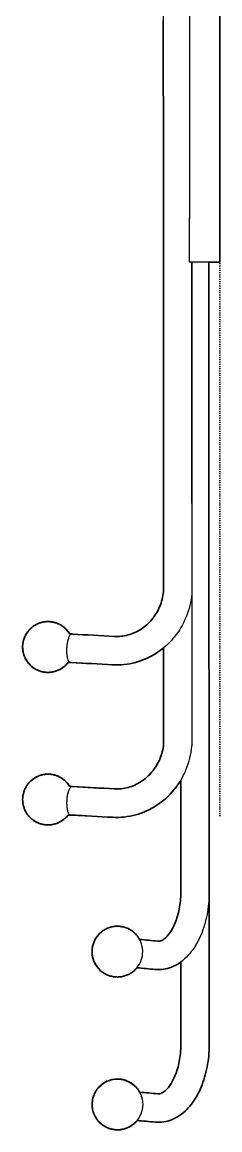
# Model space of a CAD drawing. Header units: millimetres. Extents: x 43 to 2212, y -454 to 621.
# Drawn here: x 250 to 348, y -451 to 94 of the extents above; entities that cross this region are included whole.
import ezdxf

# ---------------------------------------------------------------- set-up
doc = ezdxf.new("R2010")
doc.units = ezdxf.units.MM
doc.linetypes.add('Dots', pattern=[1, 0, -1])
doc.layers.add('Blocks', color=7, linetype='Continuous')
for name, color, linetype, lineweight, true_color in [('Blocks$Inner', 7, 'Continuous', 25, 0x007f00), ('Blocks$Outline', 7, 'Continuous', 35, 0xff3f3f), ('Groud', 7, 'Dots', 25, 0x243775)]:
    doc.layers.add(name, color=color, linetype=linetype, lineweight=lineweight, true_color=true_color)

# ---------------------------------------------------------------- blocks, each defined once
blk = doc.blocks.new('Coat Tree Wall Rack Left')
at = {"layer": 'Blocks$Inner'}
for p, q in [((-27.87, 12.96), (-27.78, -180.28)), ((-14.99, -17.91), (-15, 3.76)), ((-5.29, -406.09), (-5.45, -18.13)), ((-0.19, -18.12), (-2.68, -18.13)), ((0.01, -16.92), (0.01, -17.92)), ((-73.07, -201.01), (-73.83, -200.97)), ((-52.15, -202.27), (-72.98, -201.12)), ((-27.77, -207.88), (-27.75, -255.3)), ((-74.61, -215.15), (-73.86, -215.19)), ((-73.8, -276.04), (-73.05, -276.08)), ((-19.34, -273.14), (-19.31, -330.41)), ((-73.82, -290.26), (-74.57, -290.22)), ((-5.31, -330.83), (-5.32, -331.04)), ((-30.62, -352.24), (-39.59, -351.4)), ((-19.3, -362.51), (-19.28, -405.46)), ((-31.93, -366.18), (-40.9, -365.33)), ((-5.29, -406.09), (-5.28, -405.88)), ((-30.61, -427.36), (-39.58, -426.55)), ((-40.83, -440.5), (-31.86, -441.3))]:
    blk.add_line(p, q, dxfattribs=at)
for points in [[(-27.98, 266.87), (-27.95, 193.81), (-27.94, 165.05), (-27.91, 100.79), (-27.87, 20.8)], [(-15.06, 131.69), (-15.06, 123.19), (-15, 3.19)], [(0.01, -17.92), (0.01, -17.89), (-0.06, 131.71)], [(-27.91, 92.96), (-27.87, 20.79), (-27.78, -180.28)], [(-13.78, -256.36), (-13.75, -256.01), (-13.87, -18.12), (-13.78, -180.99), (-13.81, -181.34)], [(-52.92, -216.25), (-73.76, -215.09)], [(-52.12, -277.31), (-72.65, -276.2), (-72.96, -276.18)], [(-73.72, -290.16), (-73.41, -290.18), (-52.88, -291.29)]]:
    blk.add_lwpolyline(points, dxfattribs=at)
blk.add_circle((-50.52, -432.6), 12.5, dxfattribs=at)
at = {"layer": 'Blocks$Inner', "extrusion": (0, 0, -1)}
for centre, radius, start, end in [((0.19, -17.92), 0.2, 179.9738, 269.8601), ((84.78, -282.55), 12.5, 217.4957, 148.7261)]:
    blk.add_arc(centre, radius, start, end, dxfattribs=at)
at = {"layer": 'Blocks$Inner'}
for centre, start, end in [((-84.82, -207.47), 31.9984, 321.6755), ((-84.82, -207.47), 31.2259, 31.9984), ((-84.82, -207.47), 321.6755, 322.4479), ((-50.55, -357.39), 28.6828, 320.5712), ((-50.55, -357.39), 360, 28.6828), ((-50.55, -357.39), 320.5712, 0)]:
    blk.add_arc(centre, 12.5, start, end, dxfattribs=at)
for points, knots in [([(-5.45, -18.13), (-5.83, -18.13), (-6.2, -18.13), (-6.87, -18.13), (-7.17, -18.13), (-7.76, -18.13), (-8.05, -18.13), (-8.62, -18.13), (-8.9, -18.13), (-9.44, -18.13), (-9.7, -18.13), (-10.2, -18.12), (-10.44, -18.12), (-10.92, -18.12), (-11.15, -18.12), (-11.59, -18.12), (-11.8, -18.12), (-12.2, -18.12), (-12.39, -18.12), (-12.75, -18.12), (-12.92, -18.12), (-13.24, -18.12), (-13.39, -18.12), (-13.67, -18.12), (-13.79, -18.12), (-14.03, -18.12), (-14.13, -18.12), (-14.41, -18.12), (-14.56, -18.12), (-14.7, -18.11), (-14.73, -18.11), (-14.77, -18.11), (-14.78, -18.11), (-14.79, -18.11), (-14.8, -18.11), (-14.81, -18.11), (-14.81, -18.11), (-14.83, -18.11), (-14.83, -18.11), (-14.84, -18.11), (-14.85, -18.1), (-14.86, -18.1), (-14.87, -18.1), (-14.89, -18.09), (-14.9, -18.08), (-14.93, -18.06), (-14.93, -18.05), (-14.96, -18.03), (-14.97, -18), (-14.99, -17.95), (-14.99, -17.93), (-14.99, -17.91)], [389.480139, 389.480139, 389.480139, 389.480139, 389.562363, 389.562363, 389.631444, 389.631444, 389.701197, 389.701197, 389.770949, 389.770949, 389.84003, 389.84003, 389.909111, 389.909111, 389.978863, 389.978863, 390.048616, 390.048616, 390.117696, 390.117696, 390.186778, 390.186778, 390.256531, 390.256531, 390.326283, 390.326283, 390.395363, 390.395363, 390.534196, 390.534196, 390.603613, 390.603613, 390.638321, 390.638321, 390.655675, 390.655675, 390.664352, 390.664352, 390.667559, 390.667559, 390.668629, 390.668629, 390.670166, 390.670166, 390.671367, 390.671367, 390.671848, 390.671848, 390.672591, 390.672591, 390.673029, 390.673029, 390.673029, 390.673029]), ([(-27.78, -180.28), (-28.06, -182.81), (-28.71, -185.28), (-30.66, -189.9), (-31.96, -192.04), (-35.08, -195.8), (-36.9, -197.42), (-40.88, -199.99), (-43.05, -200.95), (-47.53, -202.15), (-49.85, -202.39), (-52.15, -202.27)], [193.24319, 193.24319, 193.24319, 193.24319, 193.544283, 193.544283, 193.845384, 193.845384, 194.146484, 194.146484, 194.447584, 194.447584, 194.748685, 194.748685, 194.748685, 194.748685]), ([(-13.81, -181.34), (-14.2, -185.23), (-15.15, -189.06), (-18.11, -196.27), (-20.11, -199.65), (-24.13, -204.55), (-25.87, -206.31), (-27.77, -207.88)], [496.7746022, 496.7746022, 496.7746022, 496.7746022, 497.0782895, 497.0782895, 497.3819767, 497.3819767, 497.5758364, 497.5758364, 497.5758364, 497.5758364]), ([(-73.83, -200.97), (-73.91, -200.96), (-73.99, -200.95), (-74.12, -200.9), (-74.17, -200.88), (-74.24, -200.84), (-74.25, -200.82), (-74.25, -200.82)], [0.7365486, 0.7365486, 0.7365486, 0.7365486, 0.8234392, 0.8234392, 0.9103297, 0.9103297, 0.9972202, 0.9972202, 0.9972202, 0.9972202]), ([(-74.25, -200.82), (-74.25, -200.82), (-74.24, -200.84), (-74.19, -200.89), (-74.16, -200.93), (-74.13, -200.99)], [0.9972202, 0.9972202, 0.9972202, 0.9972202, 1.0833479, 1.0833479, 1.1700477, 1.1700477, 1.1700477, 1.1700477]), ([(-27.77, -207.88), (-28.84, -208.77), (-29.96, -209.59), (-34.34, -212.46), (-37.88, -214.05), (-45.26, -216.05), (-49.11, -216.46), (-52.92, -216.25)], [497.5758364, 497.5758364, 497.5758364, 497.5758364, 497.685664, 497.685664, 497.9893513, 497.9893513, 498.2930386, 498.2930386, 498.2930386, 498.2930386]), ([(-74.91, -215.09), (-74.95, -215.14), (-74.98, -215.18), (-75.03, -215.23), (-75.05, -215.25), (-75.05, -215.25)], [64.7048304, 64.7048304, 64.7048304, 64.7048304, 64.7915303, 64.7915303, 64.8776579, 64.8776579, 64.8776579, 64.8776579]), ([(-75.05, -215.25), (-75.05, -215.25), (-75.03, -215.23), (-74.97, -215.2), (-74.91, -215.18), (-74.78, -215.15), (-74.69, -215.14), (-74.61, -215.15)], [64.8776579, 64.8776579, 64.8776579, 64.8776579, 64.9645485, 64.9645485, 65.051439, 65.051439, 65.1383295, 65.1383295, 65.1383295, 65.1383295]), ([(-27.75, -255.3), (-28.03, -257.83), (-28.67, -260.3), (-30.62, -264.93), (-31.92, -267.07), (-35.05, -270.83), (-36.87, -272.45), (-40.86, -275.03), (-43.02, -275.99), (-47.5, -277.2), (-49.82, -277.44), (-52.12, -277.31)], [47.419979, 47.419979, 47.419979, 47.419979, 47.721076, 47.721076, 48.022177, 48.022177, 48.323279, 48.323279, 48.62438, 48.62438, 48.925482, 48.925482, 48.925482, 48.925482]), ([(-19.34, -273.14), (-18.29, -271.4), (-17.37, -269.57), (-15.12, -264.08), (-14.17, -260.25), (-13.78, -256.36)], [94.8544214, 94.8544214, 94.8544214, 94.8544214, 95.0134204, 95.0134204, 95.3171076, 95.3171076, 95.3171076, 95.3171076]), ([(-74.1, -276.06), (-74.14, -276), (-74.17, -275.96), (-74.21, -275.9), (-74.22, -275.89), (-74.22, -275.89), (-74.21, -275.9), (-74.19, -275.92)], [61.5999901, 61.5999901, 61.5999901, 61.5999901, 61.6867362, 61.6867362, 61.7734822, 61.7734822, 61.8485971, 61.8485971, 61.8485971, 61.8485971]), ([(-74.19, -275.92), (-74.19, -275.92), (-74.18, -275.92), (-74.15, -275.94), (-74.09, -275.97), (-73.96, -276.02), (-73.88, -276.03), (-73.8, -276.04)], [61.8485971, 61.8485971, 61.8485971, 61.8485971, 61.8602282, 61.8602282, 61.9469742, 61.9469742, 62.0337203, 62.0337203, 62.0337203, 62.0337203]), ([(-52.88, -291.29), (-49.07, -291.5), (-45.22, -291.09), (-37.84, -289.09), (-34.31, -287.49), (-27.87, -283.28), (-24.98, -280.66), (-21.36, -276.24), (-20.29, -274.72), (-19.34, -273.14)], [93.798671, 93.798671, 93.798671, 93.798671, 94.102358, 94.102358, 94.406046, 94.406046, 94.709733, 94.709733, 94.854421, 94.854421, 94.854421, 94.854421]), ([(-74.97, -290.29), (-75, -290.31), (-75.01, -290.31), (-75.01, -290.31), (-74.99, -290.3), (-74.94, -290.25), (-74.91, -290.21), (-74.87, -290.16)], [-2.1852298, -2.1852298, -2.1852298, -2.1852298, -2.1101148, -2.1101148, -2.0233688, -2.0233688, -1.9366228, -1.9366228, -1.9366228, -1.9366228]), ([(-74.57, -290.22), (-74.65, -290.21), (-74.73, -290.22), (-74.87, -290.25), (-74.92, -290.27), (-74.96, -290.29), (-74.97, -290.29), (-74.97, -290.29)], [-2.3703529, -2.3703529, -2.3703529, -2.3703529, -2.2836069, -2.2836069, -2.1968609, -2.1968609, -2.1852298, -2.1852298, -2.1852298, -2.1852298]), ([(-19.31, -330.41), (-19.48, -333.11), (-19.88, -335.75), (-21.04, -340.58), (-21.8, -342.78), (-23.53, -346.48), (-24.49, -348), (-26.36, -350.29), (-27.27, -351.06), (-28.9, -352.05), (-29.55, -352.22), (-30.3, -352.26), (-30.45, -352.25), (-30.62, -352.24)], [57.275335, 57.275335, 57.275335, 57.275335, 57.566326, 57.566326, 57.852443, 57.852443, 58.129315, 58.129315, 58.401228, 58.401228, 58.703475, 58.703475, 58.786552, 58.786552, 58.786552, 58.786552]), ([(-5.32, -331.04), (-5.54, -334.66), (-6.06, -338.24), (-7.73, -345.06), (-8.87, -348.3), (-11.76, -354.22), (-13.52, -356.9), (-16.74, -360.42), (-17.96, -361.54), (-19.3, -362.51)], [0, 0, 0, 0, 0.303687, 0.303687, 0.607375, 0.607375, 0.911062, 0.911062, 1.074814, 1.074814, 1.074814, 1.074814]), ([(-19.3, -362.51), (-20.43, -363.34), (-21.65, -364.05), (-25.38, -365.74), (-28.1, -366.33), (-31.18, -366.24), (-31.56, -366.21), (-31.93, -366.18)], [1.0748137, 1.0748137, 1.0748137, 1.0748137, 1.2147492, 1.2147492, 1.4817891, 1.4817891, 1.5184364, 1.5184364, 1.5184364, 1.5184364]), ([(-31.86, -441.3), (-31.5, -441.34), (-31.14, -441.36), (-28.05, -441.44), (-25.33, -440.85), (-20.1, -438.46), (-17.65, -436.55), (-13.48, -431.97), (-11.73, -429.28), (-8.84, -423.36), (-7.7, -420.12), (-6.03, -413.29), (-5.5, -409.71), (-5.29, -406.09)], [0, 0, 0, 0, 0.03598, 0.03598, 0.303687, 0.303687, 0.607375, 0.607375, 0.911062, 0.911062, 1.214749, 1.214749, 1.518436, 1.518436, 1.518436, 1.518436]), ([(-19.28, -405.46), (-19.45, -408.16), (-19.84, -410.8), (-21.01, -415.64), (-21.77, -417.85), (-23.5, -421.56), (-24.46, -423.09), (-26.34, -425.38), (-27.25, -426.16), (-28.89, -427.16), (-29.54, -427.34), (-30.29, -427.38), (-30.45, -427.38), (-30.61, -427.36)], [42.956385, 42.956385, 42.956385, 42.956385, 43.247405, 43.247405, 43.53361, 43.53361, 43.810597, 43.810597, 44.082452, 44.082452, 44.384703, 44.384703, 44.467621, 44.467621, 44.467621, 44.467621])]:
    blk.add_open_spline(points, degree=3, knots=knots, dxfattribs=at)
for points in [[(-2.68, -18.13), (-3.63, -18.13), (-4.56, -18.13), (-5.45, -18.13)], [(-72.68, -201.13), (-72.81, -201.06), (-72.94, -201.02), (-73.07, -201.01)], [(-73.86, -215.19), (-73.72, -215.2), (-73.59, -215.17), (-73.45, -215.11)], [(-73.05, -276.08), (-72.91, -276.08), (-72.78, -276.13), (-72.65, -276.2)], [(-73.41, -290.18), (-73.55, -290.24), (-73.68, -290.26), (-73.82, -290.26)]]:
    blk.add_open_spline(points, degree=3, dxfattribs=at)
for points, knots in [([(-72.98, -201.12), (-75.2, -200.99), (-75.59, -207.98), (-75.97, -214.97), (-73.76, -215.09)], [215.615528, 215.615528, 215.615528, 217.186325, 217.186325, 218.757121, 218.757121, 218.757121]), ([(-72.96, -276.18), (-75.17, -276.06), (-75.55, -283.05), (-75.93, -290.04), (-73.72, -290.16)], [69.79128, 69.79128, 69.79128, 71.362077, 71.362077, 72.932873, 72.932873, 72.932873])]:
    blk.add_rational_spline(points, [1, 0.707106781187, 1, 0.707106781187, 1], degree=2, knots=knots, dxfattribs=at)
blk.add_rational_spline([(-73.76, -215.09), (-73.74, -215.1), (-73.72, -215.1)], [1, 0.996091365676, 0.992287052116], degree=2, dxfattribs=at)
at = {"layer": 'Blocks$Outline'}
for points in [[(-27.87, 12.96), (-27.87, 20.79), (-27.87, 20.8)], [(0, 0), (0, -0.01)], [(0, -6.2), (0, -6.21)]]:
    blk.add_lwpolyline(points, dxfattribs=at)
for points, weights, degree, knots in [([(-5.52, 131.91), (-5.47, 131.91), (-5.42, 131.91), (-5.09, 131.91), (-4.8, 131.91), (-4.22, 131.91), (-3.93, 131.91), (-3.34, 131.91), (-3.04, 131.91), (-2.75, 131.91), (-1.92, 131.91), (-1.09, 131.91), (-0.26, 131.91), (-0.14, 131.91), (-0.06, 131.83), (-0.06, 131.71), (-0.04, 87.81), (-0.02, 43.9), (0, 0)], [1, 1, 1, 1, 1, 1, 1, 1, 1, 1, 1, 1, 1, 0.805205593364, 0.805205593364, 1, 1, 1, 1], 3, [-152.594564, -152.594564, -152.594564, -152.594564, -152.583759, -152.583759, -152.522058, -152.522058, -152.460357, -152.460357, -152.399122, -152.399122, -152.399122, -149.913623, -149.913623, -149.913623, -149.599861, -149.599861, -149.599861, -17.890536, -17.890536, -17.890536, -17.890536]), ([(0.01, -17.92), (0.01, -18.04), (-0.07, -18.12), (-0.19, -18.12), (-1.02, -18.12), (-1.85, -18.12), (-2.68, -18.13), (-3.63, -18.13), (-4.56, -18.13), (-5.45, -18.13)], [0.999905593106, 0.805205598026, 0.80523706699, 1, 1, 1, 1, 1, 1, 1], 3, [0.000051, 0.000051, 0.000051, 0.000051, 0.313762, 0.313762, 0.313762, 2.799263, 2.799263, 2.799263, 2.994706, 2.994706, 2.994706, 2.994706]), ([(-75.01, -215.22), (-75.01, -215.22), (-75.01, -215.22), (-75.01, -215.22), (-78.52, -219.66), (-83.96, -221.16), (-89.25, -219.16), (-94.53, -217.16), (-97.61, -212.42), (-97.3, -206.78), (-96.99, -201.14), (-93.4, -196.77), (-87.93, -195.37), (-82.46, -193.96), (-77.21, -196.06), (-74.22, -200.85), (-74.22, -200.85), (-74.22, -200.85), (-74.22, -200.85)], [0.999999994423, 0.999999996282, 0.999999998141, 1, 0.871240660009, 0.871240660009, 1, 0.871240660009, 0.871240660009, 1, 0.871240660009, 0.871240660009, 1, 0.871240660009, 0.871240660009, 1, 0.999999998141, 0.999999996282, 0.999999994423], 3, [-64.536327, -64.536327, -64.536327, -64.536327, -64.536306, -64.536306, -64.536306, -48.736873, -48.736873, -48.736873, -32.937439, -32.937439, -32.937439, -17.138006, -17.138006, -17.138006, -1.338572, -1.338572, -1.338572, -1.338551, -1.338551, -1.338551, -1.338551]), ([(-74.97, -290.29), (-78.45, -294.7), (-83.86, -296.22), (-89.12, -294.27), (-94.45, -292.3), (-97.57, -287.55), (-97.27, -281.87), (-96.96, -276.19), (-93.34, -271.81), (-87.83, -270.43), (-82.38, -269.06), (-77.17, -271.15), (-74.19, -275.92)], [0.995612792581, 0.869919794208, 0.871382196681, 1, 0.869902975253, 0.869902975253, 1, 0.869902975253, 0.869902975253, 1, 0.871382196681, 0.869919794208, 0.995612792581], 3, [-1.756018, -1.756018, -1.756018, -1.756018, 13.94753, 13.94753, 13.94753, 29.831684, 29.831684, 29.831684, 45.715837, 45.715837, 45.715837, 61.419385, 61.419385, 61.419385, 61.419385]), ([(-40.9, -365.33), (-46.77, -372.47), (-55.32, -368.95), (-63.86, -365.43), (-63, -356.22), (-62.13, -347.02), (-53.08, -345.15), (-44.02, -343.29), (-39.59, -351.4)], [1, 0.804001654477, 1, 0.804001654477, 1, 0.804001654477, 1, 0.804001654477, 1], 2, [-78.539816, -78.539816, -78.539816, -62.619774, -62.619774, -46.699731, -46.699731, -30.779688, -30.779688, -14.859645, -14.859645, -14.859645]), ([(-40.83, -440.5), (-44.58, -445.1), (-50.52, -445.1), (-63.02, -445.1), (-63.02, -432.6), (-63.02, -420.1), (-50.52, -420.1), (-43.14, -420.1), (-39.58, -426.55)], [0.855741397631, 0.835652937751, 1, 0.707106781187, 1, 0.707106781187, 1, 0.803576567435, 0.870608635935], 2, [-69.922349, -69.922349, -69.922349, -58.904862, -58.904862, -39.269908, -39.269908, -19.634954, -19.634954, -6.467134, -6.467134, -6.467134])]:
    blk.add_rational_spline(points, weights, degree=degree, knots=knots, dxfattribs=at)
for points, knots in [([(-27.87, 20.8), (-27.88, 44.86), (-27.9, 71.52), (-27.91, 98.18), (-27.91, 100.79), (-27.91, 100.79), (-27.91, 100.8), (-27.91, 100.8)], [-277.850767, -277.850767, -277.850767, -277.850767, -205.697163, -197.86989, -197.86989, -197.86989, -197.850841, -197.850841, -197.850841, -197.850841]), ([(-72.68, -201.13), (-65.84, -201.51), (-58.99, -201.89), (-52.15, -202.27), (-49.85, -202.39), (-47.53, -202.15), (-43.05, -200.95), (-40.88, -199.99), (-36.9, -197.42), (-35.08, -195.8), (-31.96, -192.04), (-30.66, -189.9), (-28.71, -185.28), (-28.06, -182.81), (-27.78, -180.28), (-27.81, -115.87), (-27.84, -51.45), (-27.87, 12.96)], [-215.312282, -215.312282, -215.312282, -215.312282, -194.748685, -194.748685, -194.748685, -194.447584, -194.447584, -194.146484, -194.146484, -193.845384, -193.845384, -193.544283, -193.544283, -193.24319, -193.24319, -193.24319, 0, 0, 0, 0]), ([(0, -6.21), (0, -9.78), (0.01, -13.67), (0.01, -17.57), (0.01, -17.89), (0.01, -17.9), (0.01, -17.91), (0.01, -17.92)], [-11.679627, -11.679627, -11.679627, -11.679627, -0.970125, 0, 0, 0, 0.029851, 0.029851, 0.029851, 0.029851]), ([(-5.45, -18.13), (-5.4, -147.45), (-5.34, -276.77), (-5.29, -406.09), (-5.5, -409.71), (-6.03, -413.29), (-7.7, -420.12), (-8.84, -423.36), (-11.73, -429.28), (-13.48, -431.97), (-17.65, -436.55), (-20.1, -438.46), (-25.33, -440.85), (-28.05, -441.44), (-31.14, -441.36), (-31.5, -441.34), (-31.86, -441.3), (-34.85, -441.04), (-37.84, -440.77), (-40.83, -440.5)], [-389.480139, -389.480139, -389.480139, -389.480139, -1.518436, -1.518436, -1.518436, -1.214749, -1.214749, -0.911062, -0.911062, -0.607375, -0.607375, -0.303687, -0.303687, -0.03598, -0.03598, 0, 0, 0, 9.003835, 9.003835, 9.003835, 9.003835]), ([(-74.22, -200.85), (-74.21, -200.85), (-74.21, -200.85), (-74.17, -200.88), (-74.12, -200.9), (-73.99, -200.95), (-73.91, -200.96), (-73.83, -200.97), (-73.58, -200.98), (-73.32, -201), (-73.07, -201.01), (-72.94, -201.02), (-72.81, -201.06), (-72.68, -201.13)], [-0.922295, -0.922295, -0.922295, -0.922295, -0.91033, -0.91033, -0.823439, -0.823439, -0.736549, -0.736549, -0.736549, 0.017505, 0.017505, 0.017505, 0.177258, 0.177258, 0.177258, 0.177258]), ([(-27.77, -207.88), (-28.84, -208.77), (-29.96, -209.59), (-34.34, -212.46), (-37.88, -214.05), (-45.26, -216.05), (-49.11, -216.46), (-52.92, -216.25), (-59.77, -215.87), (-66.61, -215.49), (-73.45, -215.11)], [497.575719, 497.575719, 497.575719, 497.575719, 497.685547, 497.685547, 497.989234, 497.989234, 498.292922, 498.292922, 498.292922, 518.856519, 518.856519, 518.856519, 518.856519]), ([(-72.65, -276.2), (-72.65, -276.2), (-72.65, -276.2), (-72.65, -276.2), (-65.81, -276.57), (-58.97, -276.94), (-52.12, -277.31), (-49.82, -277.44), (-47.5, -277.2), (-43.02, -275.99), (-40.86, -275.03), (-36.87, -272.45), (-35.05, -270.83), (-31.92, -267.07), (-30.62, -264.93), (-28.67, -260.3), (-28.03, -257.83), (-27.75, -255.3), (-27.75, -239.49), (-27.76, -223.69), (-27.77, -207.88)], [-69.488509, -69.488509, -69.488509, -69.488509, -69.487754, -69.487754, -69.487754, -48.925365, -48.925365, -48.925365, -48.624263, -48.624263, -48.323162, -48.323162, -48.02206, -48.02206, -47.720959, -47.720959, -47.419862, -47.419862, -47.419862, 0, 0, 0, 0]), ([(-73.45, -215.11), (-73.59, -215.17), (-73.72, -215.2), (-73.86, -215.19), (-74.11, -215.18), (-74.36, -215.16), (-74.61, -215.15), (-74.69, -215.14), (-74.78, -215.15), (-74.91, -215.18), (-74.97, -215.2), (-75, -215.22), (-75.01, -215.22), (-75.01, -215.22)], [-66.052136, -66.052136, -66.052136, -66.052136, -65.892383, -65.892383, -65.892383, -65.13833, -65.13833, -65.13833, -65.051439, -65.051439, -64.964548, -64.964548, -64.952584, -64.952584, -64.952584, -64.952584]), ([(-74.19, -275.92), (-74.19, -275.92), (-74.18, -275.92), (-74.15, -275.94), (-74.09, -275.97), (-73.96, -276.02), (-73.88, -276.03), (-73.8, -276.04), (-73.55, -276.05), (-73.3, -276.06), (-73.05, -276.08), (-72.91, -276.08), (-72.78, -276.13), (-72.65, -276.2)], [61.848597, 61.848597, 61.848597, 61.848597, 61.860228, 61.860228, 61.946974, 61.946974, 62.03372, 62.03372, 62.03372, 62.787736, 62.787736, 62.787736, 62.94747, 62.94747, 62.94747, 62.94747]), ([(-19.34, -273.14), (-20.29, -274.72), (-21.36, -276.24), (-24.98, -280.66), (-27.87, -283.28), (-34.31, -287.49), (-37.84, -289.09), (-45.22, -291.09), (-49.07, -291.5), (-52.88, -291.29), (-59.73, -290.92), (-66.57, -290.55), (-73.41, -290.18), (-73.41, -290.18), (-73.41, -290.18), (-73.41, -290.18)], [-94.854299, -94.854299, -94.854299, -94.854299, -94.709616, -94.709616, -94.405929, -94.405929, -94.102242, -94.102242, -93.798554, -93.798554, -93.798554, -73.236165, -73.236165, -73.236165, -73.235302, -73.235302, -73.235302, -73.235302]), ([(-19.31, -330.41), (-19.31, -330.41), (-19.31, -330.41), (-19.31, -330.41), (-19.32, -311.32), (-19.33, -292.23), (-19.34, -273.14)], [-57.275353, -57.275353, -57.275353, -57.275353, -57.275335, -57.275335, -57.275335, 0, 0, 0, 0]), ([(-73.41, -290.18), (-73.55, -290.24), (-73.68, -290.26), (-73.82, -290.26), (-74.07, -290.24), (-74.32, -290.23), (-74.57, -290.22), (-74.65, -290.21), (-74.73, -290.22), (-74.87, -290.25), (-74.92, -290.27), (-74.96, -290.29), (-74.97, -290.29), (-74.97, -290.29)], [-3.284122, -3.284122, -3.284122, -3.284122, -3.124369, -3.124369, -3.124369, -2.370353, -2.370353, -2.370353, -2.283607, -2.283607, -2.196861, -2.196861, -2.18523, -2.18523, -2.18523, -2.18523]), ([(-39.59, -351.4), (-36.6, -351.68), (-33.61, -351.96), (-30.62, -352.24), (-30.45, -352.25), (-30.3, -352.26), (-29.55, -352.22), (-28.9, -352.05), (-27.27, -351.06), (-26.36, -350.29), (-24.49, -348), (-23.53, -346.48), (-21.8, -342.78), (-21.04, -340.58), (-19.88, -335.75), (-19.48, -333.11), (-19.31, -330.42)], [-67.797422, -67.797422, -67.797422, -67.797422, -58.786552, -58.786552, -58.786552, -58.703475, -58.703475, -58.401228, -58.401228, -58.129315, -58.129315, -57.852443, -57.852443, -57.566326, -57.566326, -57.275428, -57.275428, -57.275428, -57.275428]), ([(-19.3, -362.51), (-20.43, -363.34), (-21.65, -364.05), (-25.38, -365.74), (-28.1, -366.33), (-31.18, -366.24), (-31.56, -366.21), (-31.93, -366.18), (-34.92, -365.9), (-37.91, -365.62), (-40.9, -365.33)], [1.074814, 1.074814, 1.074814, 1.074814, 1.214749, 1.214749, 1.481789, 1.481789, 1.518436, 1.518436, 1.518436, 10.529307, 10.529307, 10.529307, 10.529307]), ([(-39.58, -426.55), (-36.59, -426.82), (-33.6, -427.09), (-30.61, -427.36), (-30.45, -427.38), (-30.29, -427.38), (-29.54, -427.34), (-28.89, -427.16), (-27.25, -426.16), (-26.34, -425.38), (-24.46, -423.09), (-23.5, -421.56), (-21.77, -417.85), (-21.01, -415.64), (-19.84, -410.8), (-19.45, -408.16), (-19.28, -405.46), (-19.28, -391.15), (-19.29, -376.83), (-19.3, -362.51)], [-53.471456, -53.471456, -53.471456, -53.471456, -44.467621, -44.467621, -44.467621, -44.384703, -44.384703, -44.082452, -44.082452, -43.810597, -43.810597, -43.53361, -43.53361, -43.247405, -43.247405, -42.956385, -42.956385, -42.956385, 0, 0, 0, 0])]:
    blk.add_open_spline(points, degree=3, knots=knots, dxfattribs=at)
for points in [[(0, -0.01), (0, -2.07), (0, -4.14), (0, -6.2)], [(-19.31, -330.42), (-19.31, -330.42), (-19.31, -330.42), (-19.31, -330.41)]]:
    blk.add_open_spline(points, degree=3, dxfattribs=at)

msp = doc.modelspace()

# ---------------------------------------------------------------- linework, layer by layer
at = {"layer": 'Groud'}
msp.add_lwpolyline([(347.64, -296.22), (347.64, 398.53)], dxfattribs=at)

# ---------------------------------------------------------------- block references
at = {"layer": 'Blocks'}
msp.add_blockref('Coat Tree Wall Rack Left', (347.66, -5.75), dxfattribs=at)

doc.saveas('drawing.dxf')
